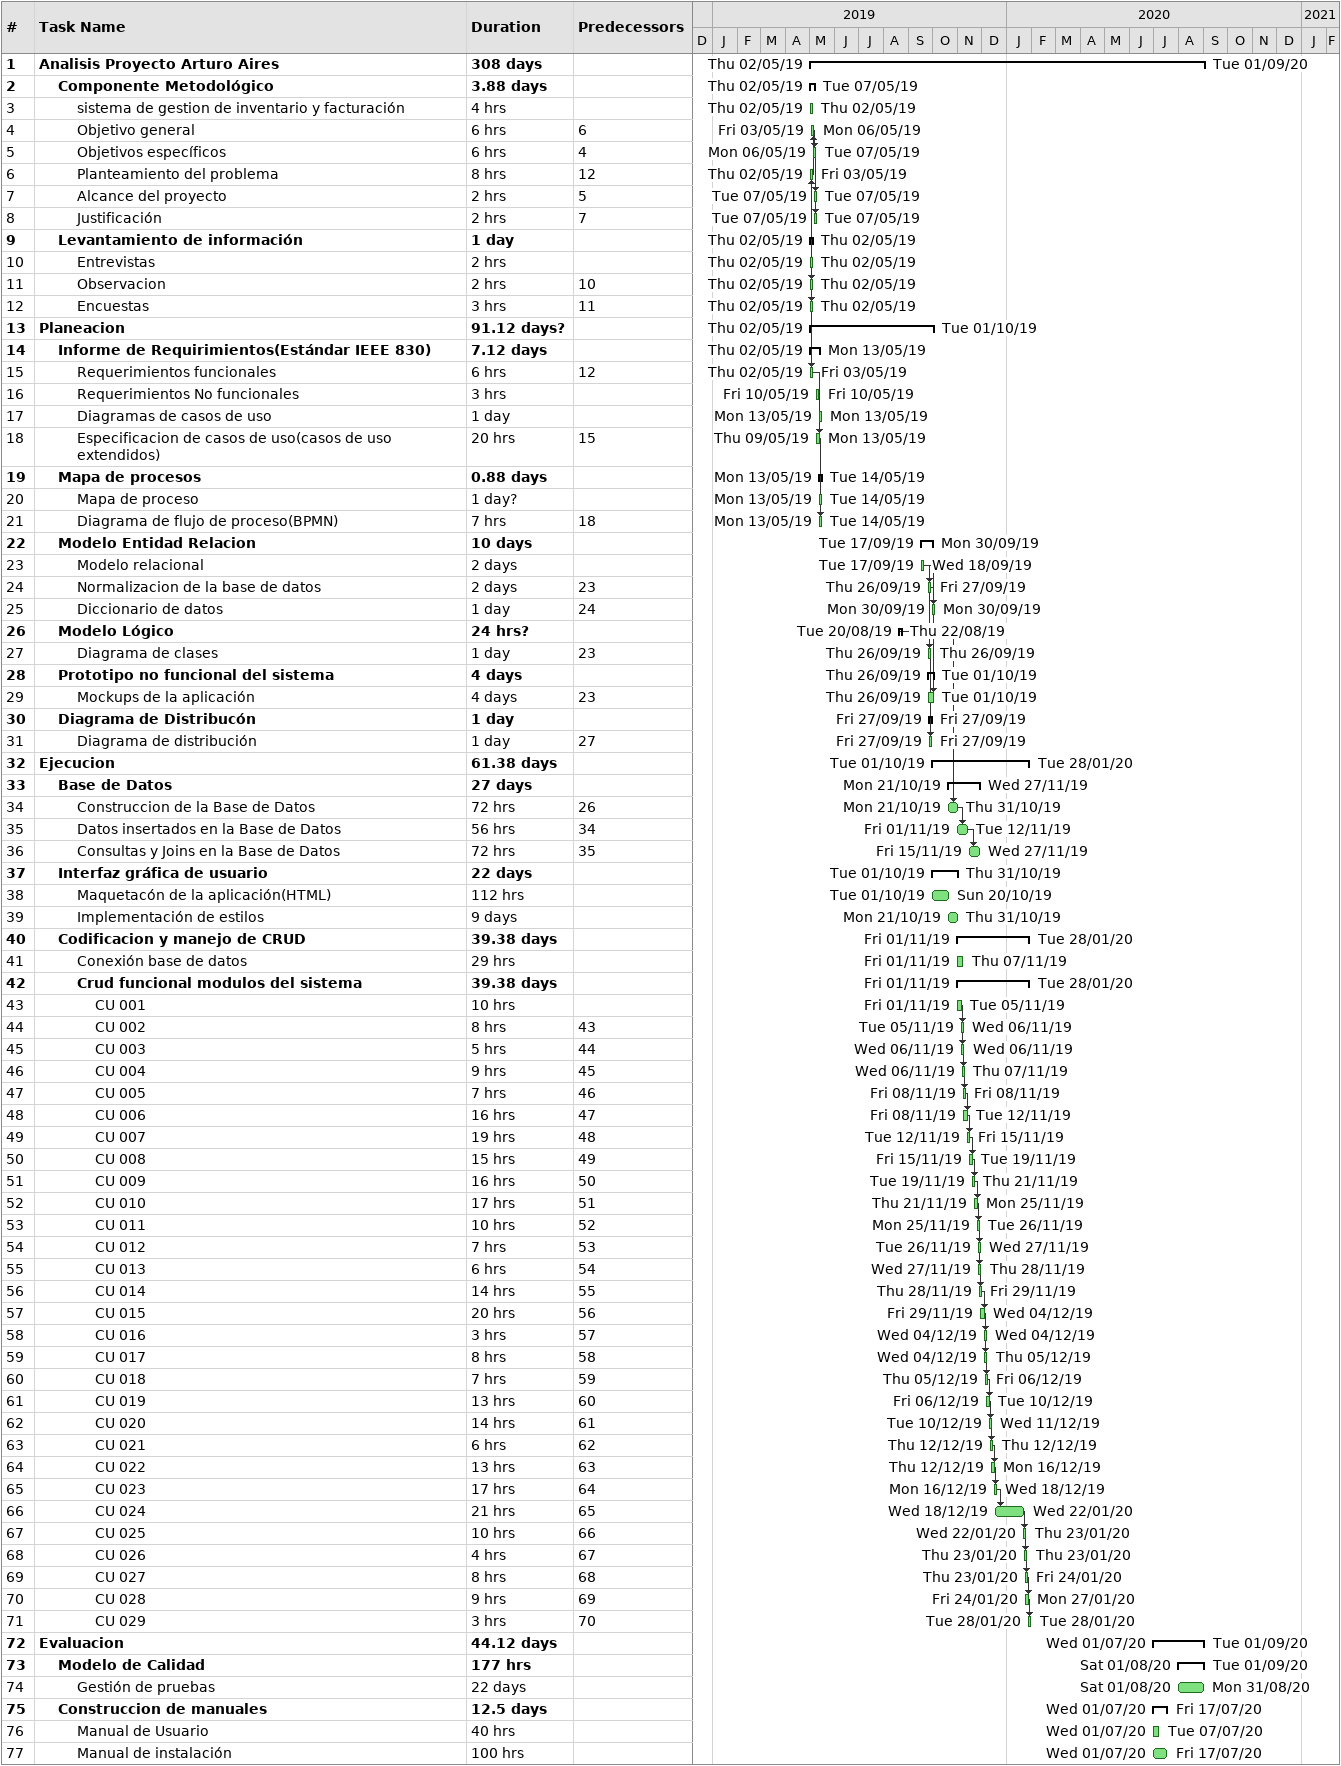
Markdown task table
| ID | Level | Task | Duration | Start | Finish | Predecessors |
|---|---|---|---|---|---|---|
| 1 | 1 | **Analisis Proyecto Arturo Aires** | 308d | 2019-05-02 | 2020-09-01 |  |
| 2 | 2 | **Componente Metodológico** | 3.88d | 2019-05-02 | 2019-05-07 |  |
| 3 | 3 | sistema de gestion de inventario y facturación | 4h | 2019-05-02 | 2019-05-02 |  |
| 4 | 3 | Objetivo general | 6h | 2019-05-03 | 2019-05-06 | 6 |
| 5 | 3 | Objetivos específicos | 6h | 2019-05-06 | 2019-05-07 | 4 |
| 6 | 3 | Planteamiento del problema | 8h | 2019-05-02 | 2019-05-03 | 12 |
| 7 | 3 | Alcance del proyecto | 2h | 2019-05-07 | 2019-05-07 | 5 |
| 8 | 3 | Justificación | 2h | 2019-05-07 | 2019-05-07 | 7 |
| 9 | 2 | **Levantamiento de información** | 1d | 2019-05-02 | 2019-05-02 |  |
| 10 | 3 | Entrevistas | 2h | 2019-05-02 | 2019-05-02 |  |
| 11 | 3 | Observacion | 2h | 2019-05-02 | 2019-05-02 | 10 |
| 12 | 3 | Encuestas | 3h | 2019-05-02 | 2019-05-02 | 11 |
| 13 | 1 | **Planeacion** | 91.12d? | 2019-05-02 | 2019-10-01 |  |
| 14 | 2 | **Informe de Requirimientos(Estándar IEEE 830)** | 7.12d | 2019-05-02 | 2019-05-13 |  |
| 15 | 3 | Requerimientos funcionales | 6h | 2019-05-02 | 2019-05-03 | 12 |
| 16 | 3 | Requerimientos No funcionales | 3h | 2019-05-10 | 2019-05-10 |  |
| 17 | 3 | Diagramas de casos de uso | 1d | 2019-05-13 | 2019-05-13 |  |
| 18 | 3 | Especificacion de casos de uso(casos de uso extendidos) | 20h | 2019-05-09 | 2019-05-13 | 15 |
| 19 | 2 | **Mapa de procesos** | 0.88d | 2019-05-13 | 2019-05-14 |  |
| 20 | 3 | Mapa de proceso | 1d? | 2019-05-13 | 2019-05-14 |  |
| 21 | 3 | Diagrama de flujo de proceso(BPMN) | 7h | 2019-05-13 | 2019-05-14 | 18 |
| 22 | 2 | **Modelo Entidad Relacion** | 10d | 2019-09-17 | 2019-09-30 |  |
| 23 | 3 | Modelo relacional | 2d | 2019-09-17 | 2019-09-18 |  |
| 24 | 3 | Normalizacion de la base de datos | 2d | 2019-09-26 | 2019-09-27 | 23 |
| 25 | 3 | Diccionario de datos | 1d | 2019-09-30 | 2019-09-30 | 24 |
| 26 | 2 | **Modelo Lógico** | 24h? | 2019-08-20 | 2019-08-22 |  |
| 27 | 3 | Diagrama de clases | 1d | 2019-09-26 | 2019-09-26 | 23 |
| 28 | 2 | **Prototipo no funcional del sistema** | 4d | 2019-09-26 | 2019-10-01 |  |
| 29 | 3 | Mockups de la aplicación | 4d | 2019-09-26 | 2019-10-01 | 23 |
| 30 | 2 | **Diagrama de Distribucón** | 1d | 2019-09-27 | 2019-09-27 |  |
| 31 | 3 | Diagrama de distribución | 1d | 2019-09-27 | 2019-09-27 | 27 |
| 32 | 1 | **Ejecucion** | 61.38d | 2019-10-01 | 2020-01-28 |  |
| 33 | 2 | **Base de Datos** | 27d | 2019-10-21 | 2019-11-27 |  |
| 34 | 3 | Construccion de la Base de Datos | 72h | 2019-10-21 | 2019-10-31 | 26 |
| 35 | 3 | Datos insertados en la Base de Datos | 56h | 2019-11-01 | 2019-11-12 | 34 |
| 36 | 3 | Consultas y Joins en la Base de Datos | 72h | 2019-11-15 | 2019-11-27 | 35 |
| 37 | 2 | **Interfaz gráfica de usuario** | 22d | 2019-10-01 | 2019-10-31 |  |
| 38 | 3 | Maquetacón de la aplicación(HTML) | 112h | 2019-10-01 | 2019-10-20 |  |
| 39 | 3 | Implementación de estilos | 9d | 2019-10-21 | 2019-10-31 |  |
| 40 | 2 | **Codificacion y manejo de CRUD** | 39.38d | 2019-11-01 | 2020-01-28 |  |
| 41 | 3 | Conexión base de datos | 29h | 2019-11-01 | 2019-11-07 |  |
| 42 | 3 | **Crud funcional modulos del sistema** | 39.38d | 2019-11-01 | 2020-01-28 |  |
| 43 | 4 | CU 001 | 10h | 2019-11-01 | 2019-11-05 |  |
| 44 | 4 | CU 002 | 8h | 2019-11-05 | 2019-11-06 | 43 |
| 45 | 4 | CU 003 | 5h | 2019-11-06 | 2019-11-06 | 44 |
| 46 | 4 | CU 004 | 9h | 2019-11-06 | 2019-11-07 | 45 |
| 47 | 4 | CU 005 | 7h | 2019-11-08 | 2019-11-08 | 46 |
| 48 | 4 | CU 006 | 16h | 2019-11-08 | 2019-11-12 | 47 |
| 49 | 4 | CU 007 | 19h | 2019-11-12 | 2019-11-15 | 48 |
| 50 | 4 | CU 008 | 15h | 2019-11-15 | 2019-11-19 | 49 |
| 51 | 4 | CU 009 | 16h | 2019-11-19 | 2019-11-21 | 50 |
| 52 | 4 | CU 010 | 17h | 2019-11-21 | 2019-11-25 | 51 |
| 53 | 4 | CU 011 | 10h | 2019-11-25 | 2019-11-26 | 52 |
| 54 | 4 | CU 012 | 7h | 2019-11-26 | 2019-11-27 | 53 |
| 55 | 4 | CU 013 | 6h | 2019-11-27 | 2019-11-28 | 54 |
| 56 | 4 | CU 014 | 14h | 2019-11-28 | 2019-11-29 | 55 |
| 57 | 4 | CU 015 | 20h | 2019-11-29 | 2019-12-04 | 56 |
| 58 | 4 | CU 016 | 3h | 2019-12-04 | 2019-12-04 | 57 |
| 59 | 4 | CU 017 | 8h | 2019-12-04 | 2019-12-05 | 58 |
| 60 | 4 | CU 018 | 7h | 2019-12-05 | 2019-12-06 | 59 |
| 61 | 4 | CU 019 | 13h | 2019-12-06 | 2019-12-10 | 60 |
| 62 | 4 | CU 020 | 14h | 2019-12-10 | 2019-12-11 | 61 |
| 63 | 4 | CU 021 | 6h | 2019-12-12 | 2019-12-12 | 62 |
| 64 | 4 | CU 022 | 13h | 2019-12-12 | 2019-12-16 | 63 |
| 65 | 4 | CU 023 | 17h | 2019-12-16 | 2019-12-18 | 64 |
| 66 | 4 | CU 024 | 21h | 2019-12-18 | 2020-01-22 | 65 |
| 67 | 4 | CU 025 | 10h | 2020-01-22 | 2020-01-23 | 66 |
| 68 | 4 | CU 026 | 4h | 2020-01-23 | 2020-01-23 | 67 |
| 69 | 4 | CU 027 | 8h | 2020-01-23 | 2020-01-24 | 68 |
| 70 | 4 | CU 028 | 9h | 2020-01-24 | 2020-01-27 | 69 |
| 71 | 4 | CU 029 | 3h | 2020-01-28 | 2020-01-28 | 70 |
| 72 | 1 | **Evaluacion** | 44.12d | 2020-07-01 | 2020-09-01 |  |
| 73 | 2 | **Modelo de Calidad** | 177h | 2020-08-01 | 2020-09-01 |  |
| 74 | 3 | Gestión de pruebas | 22d | 2020-08-01 | 2020-08-31 |  |
| 75 | 2 | **Construccion de manuales** | 12.5d | 2020-07-01 | 2020-07-17 |  |
| 76 | 3 | Manual de Usuario | 40h | 2020-07-01 | 2020-07-07 |  |
| 77 | 3 | Manual de instalación | 100h | 2020-07-01 | 2020-07-17 |  |
